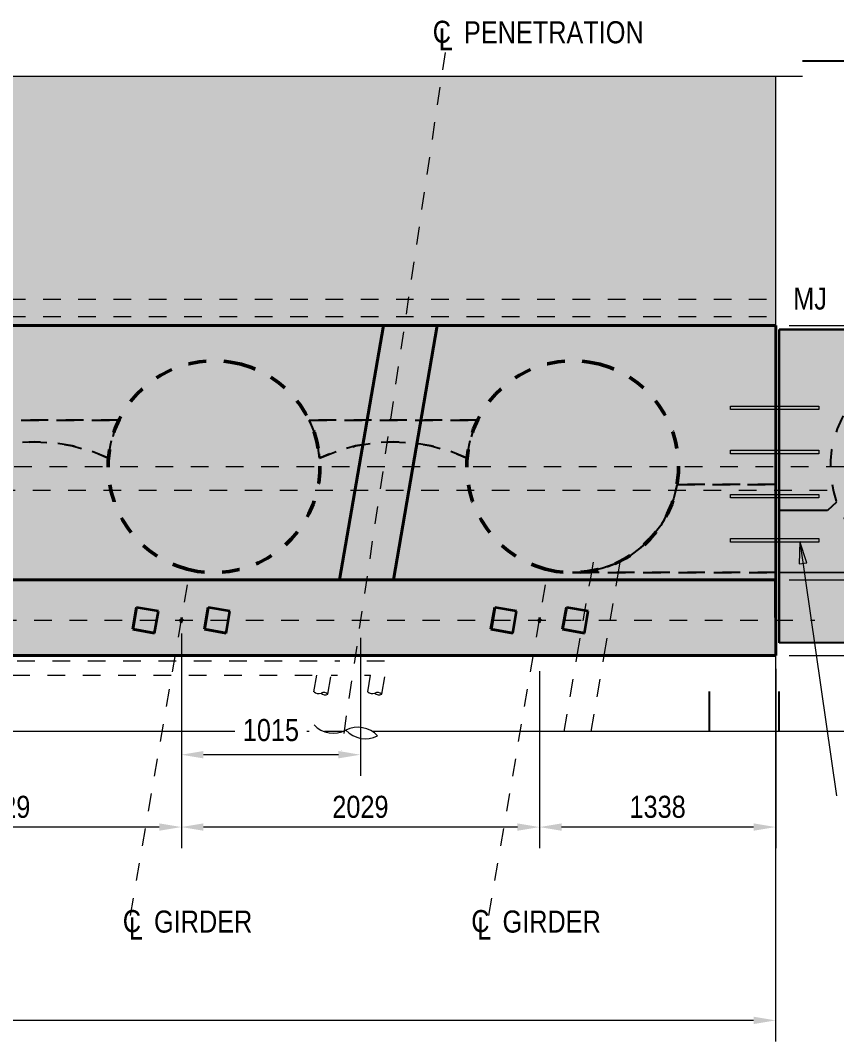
# Model space of a CAD drawing. Header units: metres. Extents: x 1108 to 1189, y -511 to 24.
# Drawn here: x 1138.84 to 1143.46, y -509.66 to -503.88 of the extents above; entities that cross this region are included whole.
import ezdxf

# ---------------------------------------------------------------- set-up
doc = ezdxf.new("R2010")
doc.units = ezdxf.units.M
for name, pattern in [('Hidden', [0.004, 0.003, -0.001]), ('JacobsCenter', [0.015, 0.009, -0.0015, 0.003, -0.0015]), ('JacobsDash_2_', [0.0045, 0.003, -0.0015]), ('JacobsGridLine', [0.0145, 0.01, -0.001, 0.0025, -0.001])]:
    doc.linetypes.add(name, pattern=pattern)
doc.layers.get('Defpoints').update_dxf_attribs({"color": 41})
for name, color, linetype, lineweight in [('A-ANNO-DIMS', 7, 'Continuous', 9), ('A-ANNO-NOTE', 7, 'Continuous', 9), ('A-DETL', 7, 'Continuous', 13), ('A-DETL-GENF', 7, 'Continuous', 9), ('A-GENM', 7, 'Continuous', 35), ('G-ANNO-TEXT', 7, 'Continuous', 9), ('S-BEAM', 7, 'Continuous', 50), ('S-FNDN', 7, 'Continuous', 50), ('S-FNDN-HDLN', 7, 'JacobsDash_2_', 18), ('S-GRID', 7, 'Continuous', 9)]:
    doc.layers.add(name, color=color, linetype=linetype, lineweight=lineweight)
doc.styles.add('Arial Narrow_1', font='ARIALN.TTF', dxfattribs={"height": 0.125})
doc.styles.add('Arial Narrow_2', font='ARIALN.TTF', dxfattribs={"height": 0.0025})
doc.dimstyles.new('Dimension_Standard_O__mm_', dxfattribs={"dimscale": 0.3048, "dimtxt": 0.127929, "dimasz": 0.410105, "dimexe": 0.393701, "dimexo": 0.246063, "dimgap": 0.246063, "dimtad": 1, "dimdec": 0, "dimlfac": 1000, "dimzin": 0, "dimdsep": 46, "dimtxsty": 'Arial Narrow_1', "dimsah": 1, "dimcen": 0.09, "dimaunit": 1, "dimadec": 4, "dimazin": 0, "dimtfac": 1, "dimtdec": 4, "dimtix": 1, "dimtmove": 2, "dimatfit": 3, "dimfxl": 1, "dimtvp": 1, "dimtfill": 1, "dimtolj": 1, "dimtzin": 0, "dimlwd": 18, "dimlwe": 18, "dimarcsym": 2})
doc.dimstyles.new('Dimension_Standard_O__mm__1', dxfattribs={"dimscale": 0.3048, "dimtxt": 0.127929, "dimasz": 0.410105, "dimexe": 0.393701, "dimexo": 0.246063, "dimgap": 0.246063, "dimtad": 1, "dimdec": 0, "dimlfac": 1000, "dimzin": 0, "dimdsep": 46, "dimtxsty": 'Arial Narrow_1', "dimsah": 1, "dimcen": 0.09, "dimaunit": 1, "dimadec": 4, "dimazin": 0, "dimtfac": 1, "dimtdec": 4, "dimtix": 1, "dimtmove": 0, "dimatfit": 3, "dimfxl": 1, "dimtvp": 1, "dimtfill": 1, "dimtolj": 1, "dimtzin": 0, "dimlwd": 18, "dimlwe": 18, "dimarcsym": 2})
doc.dimstyles.new('Dimension_Standard_T__mm_', dxfattribs={"dimscale": 0.3048, "dimtxt": 0.127929, "dimasz": 0.410105, "dimexe": 0.393701, "dimexo": 0.246063, "dimgap": 0.164042, "dimtad": 1, "dimdec": 0, "dimlfac": 1000, "dimzin": 0, "dimdsep": 46, "dimtxsty": 'Arial Narrow_1', "dimsah": 1, "dimcen": 0.09, "dimaunit": 1, "dimadec": 4, "dimazin": 0, "dimtfac": 1, "dimtdec": 4, "dimtix": 1, "dimtmove": 0, "dimatfit": 3, "dimfxl": 1, "dimtvp": 1, "dimtolj": 1, "dimtzin": 0, "dimlwd": 18, "dimlwe": 18, "dimarcsym": 2})
pattern_1 = [(0, (937.04, -1733.145), (0.15875, 0.15875), [0.15875, -0.15875])]

# ---------------------------------------------------------------- blocks, each defined once
blk = doc.blocks.new('Foundations-Piles - Px-1200-66435333-DRG-2873062 - ABUTMENT A CONCRETE PLAN')
at = {"layer": 'A-GENM', "color": 253, "linetype": 'Hidden', "lineweight": 25, "true_color": 0xb4b4b3}
for start, end in [(98.18182, 106.36364), (0, 98.18182), (106.36364, 180), (180, 0)]:
    blk.add_arc((0, 0), 0.6, start, end, dxfattribs=at)
blk = doc.blocks.new('CappingBeam_RS39B_CB01A - CappingBeam_RS39B_CB01A-57939457-DRG-2873062 - ABUTMENT A CONCRETE PLAN')
at = {"layer": 'A-GENM', "lineweight": 25, "true_color": 0xf0f0e3, "transparency": 33554458}
h = blk.add_hatch(color=7, dxfattribs=at)
h.paths.add_polyline_path([(99.077, 34.7425), (98.1355, 38.3107), (97.323, 38.0964), (97.3243, 37.9934), (97.2249, 38.174), (97.2263, 38.0709), (96.4192, 37.858), (97.3607, 34.2896), (99.0769, 34.7425)])
h.paths.add_polyline_path([(98.3142, 34.5413), (98.3142, 34.5412), (98.2767, 34.6836)])
h = blk.add_hatch(color=7, dxfattribs=at)
h.paths.add_polyline_path([(96.9405, 35.8824), (96.5712, 37.2817), (96.2578, 37.1989), (96.4331, 36.5342), (96.5362, 36.5355), (96.3555, 36.4362), (96.4586, 36.4375), (96.6268, 35.7997), (96.9403, 35.8824)])
h.paths.add_polyline_path([(96.9667, 35.783), (96.9405, 35.8824), (96.6268, 35.7997), (96.6531, 35.7002), (96.9667, 35.783)])
at = {"layer": 'A-GENM', "color": 253, "lineweight": 25, "true_color": 0xb4b4b3}
for p, q in [((96.2578, 37.1989), (96.5713, 37.2817)), ((96.9667, 35.783), (96.6531, 35.7002))]:
    blk.add_line(p, q, dxfattribs=at)
at = {"layer": 'A-GENM', "color": 253, "lineweight": 25, "true_color": 0xaeaeae}
for p, q in [((96.5713, 37.2817), (96.2578, 37.1989)), ((96.6531, 35.7002), (96.9667, 35.783))]:
    blk.add_line(p, q, dxfattribs=at)
at = {"layer": 'A-GENM', "color": 253, "lineweight": 25, "true_color": 0xb4b4b3, "flags": 128}
blk.add_lwpolyline([(99.077, 34.7425), (98.8863, 34.6922), (98.6956, 34.6419), (98.5049, 34.5915), (98.3142, 34.5412), (98.1235, 34.4909), (97.9328, 34.4406), (97.7421, 34.3903), (97.5514, 34.34), (97.3607, 34.2896)], dxfattribs=at)
at = {"layer": 'A-GENM', "color": 253, "lineweight": 25, "true_color": 0xaeaeae, "flags": 128}
blk.add_lwpolyline([(97.3607, 34.2896), (97.5514, 34.34), (97.7421, 34.3903), (97.9328, 34.4406), (98.1235, 34.4909), (98.3142, 34.5412), (98.5049, 34.5915), (98.6956, 34.6419), (98.8863, 34.6922), (99.077, 34.7425)], dxfattribs=at)
at = {"layer": 'A-GENM', "color": 253, "lineweight": 25, "true_color": 0xb4b4b3}
for points, knots in [([(98.1355, 38.3107), (98.1691, 38.1832), (98.3429, 37.5248), (98.6567, 36.3354), (98.9369, 35.2735), (99.077, 34.7425)], [0.8133227, 0.8133227, 0.8133227, 0.8133227, 0.8333333, 0.9166667, 1, 1, 1, 1]), ([(96.5713, 37.2817), (96.5542, 37.3462), (96.5035, 37.5383), (96.4528, 37.7304), (96.4192, 37.858)], [0.15654188, 0.15654188, 0.15654188, 0.15654188, 0.16666667, 0.18669771, 0.18669771, 0.18669771, 0.18669771])]:
    blk.add_open_spline(points, degree=3, knots=knots, dxfattribs=at)
at = {"layer": 'A-GENM', "color": 253, "lineweight": 25, "true_color": 0xaeaeae}
for points, knots in [([(98.1355, 38.3107), (98.1691, 38.1832), (98.3429, 37.5248), (98.6567, 36.3354), (98.9369, 35.2735), (99.077, 34.7425)], [0.8133227, 0.8133227, 0.8133227, 0.8133227, 0.8333333, 0.9166667, 1, 1, 1, 1]), ([(96.4192, 37.858), (96.4528, 37.7304), (96.6266, 37.0719), (96.9405, 35.8824), (97.2206, 34.8206), (97.3607, 34.2896)], [0.8133023, 0.8133023, 0.8133023, 0.8133023, 0.8333333, 0.9166667, 1, 1, 1, 1])]:
    blk.add_open_spline(points, degree=3, knots=knots, dxfattribs=at)
at = {"layer": 'A-GENM', "color": 9, "lineweight": 25, "true_color": 0xbabab7}
for points in [[(96.9405, 35.8824), (96.8174, 36.3488), (96.6943, 36.8152), (96.5713, 37.2817)], [(96.5713, 37.2817), (96.6372, 37.0319), (96.7031, 36.7821), (96.769, 36.5323)], [(96.769, 36.5323), (96.8349, 36.2825), (96.9008, 36.0327), (96.9667, 35.783)], [(96.9667, 35.783), (96.958, 35.8161), (96.9492, 35.8493), (96.9405, 35.8824)]]:
    blk.add_open_spline(points, degree=3, dxfattribs=at)
at = {"layer": 'A-GENM', "color": 253, "lineweight": 25, "true_color": 0xaeaeae}
blk.add_open_spline([(96.5713, 37.2817), (96.6372, 37.0319), (96.769, 36.5323), (96.9008, 36.0327), (96.9667, 35.783)], degree=3, dxfattribs=at)
at = {"layer": 'A-GENM', "color": 253, "lineweight": 25, "true_color": 0xb4b4b3}
blk.add_open_spline([(97.3607, 34.2896), (97.2294, 34.7874), (97.0981, 35.2852), (96.9667, 35.783)], degree=3, dxfattribs=at)
blk = doc.blocks.new('Top of Pavement - RL A - Top of Pavement - RL A-68818558-DRG-2873062 - ABUTMENT A CONCRETE PLAN')
at = {"layer": 'A-GENM', "color": 253, "lineweight": 25, "true_color": 0xa3a3a3}
blk.add_open_spline([(95.8549, 34.0293), (95.8362, 34.1001), (95.7618, 34.3823), (95.6438, 34.8294), (95.5445, 35.2056), (95.501, 35.3705)], degree=3, knots=[-0.378795327, -0.378795327, -0.378795327, -0.378795327, -0.377272727, -0.372727273, -0.369181835, -0.369181835, -0.369181835, -0.369181835], dxfattribs=at)
blk = doc.blocks.new('T2DPAA-T2D-C3S-RS-M3D-100334_rvt-1-DRG-2873062 - ABUTMENT A CONCRETE PLAN')
at = {"layer": 'A-ANNO-NOTE', "color": 253, "lineweight": 25, "true_color": 0xa3a3a3}
for p, q in [((1142.7425, -507.9077), (1142.7424, -507.6805)), ((1142.7425, -507.9077), (1142.7424, -507.6805)), ((1143.1363, -507.9077), (1143.1362, -507.6805)), ((1143.1363, -507.9077), (1143.1362, -507.6805))]:
    blk.add_line(p, q, dxfattribs=at)
at = {"layer": 'A-GENM', "color": 253, "lineweight": 25, "true_color": 0xb4b4b3}
for p, q in [((1143.4618, -506.6078), (1143.4097, -506.6561)), ((1143.4097, -506.6561), (1143.1362, -506.6564)), ((1143.1362, -506.6564), (1143.1362, -506.8138)), ((1143.1362, -506.8138), (1143.1362, -507.0064)), ((1143.1362, -507.0064), (1143.7334, -507.0057))]:
    blk.add_line(p, q, dxfattribs=at)
at = {"layer": 'A-GENM', "color": 253, "lineweight": 25, "true_color": 0xa3a3a3, "rotation": 255.223888888889}
for name, p in [('Top of Pavement - RL A - Top of Pavement - RL A-68818558-DRG-2873062 - ABUTMENT A CONCRETE PLAN', (1134.8115, -402.7441)), ('CappingBeam_RS39B_CB01A - CappingBeam_RS39B_CB01A-57939457-DRG-2873062 - ABUTMENT A CONCRETE PLAN', (1134.8115, -402.7441)), ('Foundations-Piles - Px-1200-66435333-DRG-2873062 - ABUTMENT A CONCRETE PLAN', (1144.0266, -506.4054))]:
    blk.add_blockref(name, p, dxfattribs=at)
blk = doc.blocks.new('05_SFO_BPE_Twin_Pedestal_Sq125_CS_BR13-1 - 525 Wide Pedestal _125L x 125W x20H_-6305965-DRG-2873062 - ABUTMENT A CONCRETE PLAN')
at = {"layer": 'S-FNDN', "color": 250, "lineweight": 35, "true_color": 0x393939}
for p, q in [((1141.5036, -507.3289), (1141.5248, -507.2057)), ((1141.5252, -507.2057), (1141.504, -507.3289)), ((1141.5248, -507.2057), (1141.5252, -507.2057)), ((1141.6484, -507.227), (1141.5252, -507.2057)), ((1141.9094, -507.3289), (1141.9306, -507.2057)), ((1141.931, -507.2057), (1141.9098, -507.3289)), ((1141.9306, -507.2057), (1141.931, -507.2057)), ((1142.0542, -507.2269), (1141.931, -507.2057)), ((1141.6271, -507.3501), (1141.6484, -507.227)), ((1142.0329, -507.3501), (1142.0542, -507.2269)), ((1141.6267, -507.3501), (1141.5036, -507.3289)), ((1141.5036, -507.3289), (1141.504, -507.3289)), ((1141.504, -507.3289), (1141.6271, -507.3501)), ((1142.0325, -507.3501), (1141.9094, -507.3289)), ((1141.9094, -507.3289), (1141.9098, -507.3289)), ((1141.9098, -507.3289), (1142.0329, -507.3501)), ((1141.6269, -507.3501), (1141.6267, -507.3501)), ((1142.0327, -507.3501), (1142.0325, -507.3501))]:
    blk.add_line(p, q, dxfattribs=at)
at = {"layer": 'S-FNDN-HDLN', "color": 250, "lineweight": 35, "true_color": 0x393939}
for p, q in [((1141.7688, -507.2762), (1141.7786, -507.2779)), ((1141.7786, -507.2779), (1141.7813, -507.2627)), ((1141.7786, -507.2779), (1141.7761, -507.2927)), ((1141.7771, -507.2871), (1141.7786, -507.2779)), ((1141.7885, -507.2796), (1141.7786, -507.2779))]:
    blk.add_line(p, q, dxfattribs=at)
blk = doc.blocks.new('05_SFO_BPE_Twin_Pedestal_Sq125_CS_BR13-1 - 525 Wide Pedestal _125L x 125W x20H_-V6-DRG-2873062 - ABUTMENT A CONCRETE PLAN')
at = {"layer": 'S-FNDN-HDLN', "color": 250, "lineweight": 35, "true_color": 0x393939}
for p, q in [((1139.7393, -507.2762), (1139.7492, -507.2779)), ((1139.7492, -507.2779), (1139.7518, -507.2627)), ((1139.7492, -507.2779), (1139.7466, -507.2927)), ((1139.7476, -507.2871), (1139.7492, -507.2779)), ((1139.759, -507.2796), (1139.7492, -507.2779))]:
    blk.add_line(p, q, dxfattribs=at)
blk = doc.blocks.new('20_SFR_WSC_ShotcreteWall_ArchFlatBack_Datum - ArchWall_PileSize_1200-8657997-DRG-2873062 - ABUTMENT A CONCRETE PLAN')
at = {"layer": 'A-DETL', "color": 252, "linetype": 'JacobsDash_2_', "lineweight": 25, "true_color": 0x909090}
for p, q in [((1.4927, -0.8633), (0.5392, -0.8633)), ((0.5392, -0.8633), (1.4927, -0.8633))]:
    blk.add_line(p, q, dxfattribs=at)
at = {"layer": 'A-DETL', "color": 252, "linetype": 'JacobsDash_2_', "lineweight": 25, "true_color": 0x909090, "flags": 128}
for points in [[(0.598, -0.6491), (0.5873, -0.7227), (0.5676, -0.7945), (0.5392, -0.8633)], [(0.5392, -0.8633), (0.5676, -0.7945), (0.5873, -0.7227), (0.598, -0.6491)], [(0.598, -0.6491), (0.6982, -0.6888), (0.802, -0.7175), (0.9083, -0.7348), (1.0159, -0.7406), (1.1235, -0.7348), (1.2298, -0.7175), (1.3337, -0.6888), (1.4339, -0.6491)], [(1.4339, -0.6491), (1.3337, -0.6888), (1.2298, -0.7175), (1.1235, -0.7348), (1.0159, -0.7406), (0.9083, -0.7348), (0.802, -0.7175), (0.6982, -0.6888), (0.598, -0.6491)], [(1.4339, -0.6491), (1.4445, -0.7227), (1.4643, -0.7945), (1.4927, -0.8633)], [(1.4927, -0.8633), (1.4643, -0.7945), (1.4445, -0.7227), (1.4339, -0.6491)]]:
    blk.add_lwpolyline(points, dxfattribs=at)
blk = doc.blocks.new('20_SFR_WSC_ShotcreteWall_ArchFlatBack_Datum - ArchWall_PileSize_1200-8658019-DRG-2873062 - ABUTMENT A CONCRETE PLAN')
at = {"layer": 'A-DETL', "color": 252, "linetype": 'JacobsDash_2_', "lineweight": 25, "true_color": 0x909090}
for p, q in [((1.4927, -0.8633), (0.5392, -0.8633)), ((0.5392, -0.8633), (1.4927, -0.8633))]:
    blk.add_line(p, q, dxfattribs=at)
at = {"layer": 'A-DETL', "color": 252, "linetype": 'JacobsDash_2_', "lineweight": 25, "true_color": 0x909090, "flags": 128}
for points in [[(0.598, -0.6491), (0.5873, -0.7227), (0.5676, -0.7945), (0.5392, -0.8633)], [(0.5392, -0.8633), (0.5676, -0.7945), (0.5873, -0.7227), (0.598, -0.6491)], [(0.598, -0.6491), (0.6982, -0.6888), (0.802, -0.7175), (0.9083, -0.7348), (1.0159, -0.7406), (1.1235, -0.7348), (1.2298, -0.7175), (1.3337, -0.6888), (1.4339, -0.6491)], [(1.4339, -0.6491), (1.3337, -0.6888), (1.2298, -0.7175), (1.1235, -0.7348), (1.0159, -0.7406), (0.9083, -0.7348), (0.802, -0.7175), (0.6982, -0.6888), (0.598, -0.6491)], [(1.4339, -0.6491), (1.4445, -0.7227), (1.4643, -0.7945), (1.4927, -0.8633)], [(1.4927, -0.8633), (1.4643, -0.7945), (1.4445, -0.7227), (1.4339, -0.6491)]]:
    blk.add_lwpolyline(points, dxfattribs=at)
blk = doc.blocks.new('CS_DET_Pile-Column_BreakLine - Tubular BreakLine-8218113-DRG-2873062 - ABUTMENT A CONCRETE PLAN')
at = {"layer": 'A-DETL-GENF', "color": 252, "lineweight": 18, "true_color": 0x888888}
for centre, start, end in [((0.02, 0.0267), 232.95733, 307.04267), ((0.06, -0.0263), 52.95733, 127.04267), ((0.06, 0.0267), 232.95733, 307.04267)]:
    blk.add_arc(centre, 0.0332, start, end, dxfattribs=at)
blk = doc.blocks.new('BREAK LINE - INPUT VIEW SCALE_R13 - Std Break-7807191-DRG-2873062 - ABUTMENT A CONCRETE PLAN')
at = {"layer": 'A-DETL-GENF'}
blk.add_line((7.75, 0), (-0.1, 0), dxfattribs=at)
blk = doc.blocks.new('CS_DET_Pile-Column_BreakLine - Tubular BreakLine-9206469-DRG-2873062 - ABUTMENT A CONCRETE PLAN')
at = {"layer": 'A-DETL-GENF', "color": 252, "lineweight": 18, "true_color": 0x888888}
for centre, start, end in [((0.0914, 0.1213), 232.95733, 307.04267), ((0.2742, -0.1209), 52.95733, 127.04267), ((0.2742, 0.1213), 232.95733, 307.04267)]:
    blk.add_arc(centre, 0.1517, start, end, dxfattribs=at)
blk = doc.blocks.new('CS_Annot_Centreline Symbol2 - CS_Annot_Centreline Symbol-5074296-DRG-2873062 - ABUTMENT A CONCRETE PLAN')
at = {"layer": 'A-ANNO-NOTE', "char_height": 0.0025, "attachment_point": 1, "style": 'Arial Narrow_2'}
for s, insert, width in [('C  ', (-0.00109, 0.00476), 0.0044093), ('L', (-0.00041, 0.00392), 0.0019241)]:
    blk.add_mtext(s, dxfattribs=dict(at, insert=insert, width=width))
blk = doc.blocks.new('DIMBLOCK2-DRG-2873062 - ABUTMENT A CONCRETE PLAN')
at = {"layer": 'A-ANNO-DIMS', "color": 0, "lineweight": 18, "transparency": 16777216}
for p, q in [((1143.1166, -507.4629), (1143.1166, -509.6642)), ((1129.0029, -508.7969), (1129.0029, -509.6642)), ((1129.1279, -509.5442), (1135.7391, -509.5442)), ((1142.9916, -509.5442), (1136.3086, -509.5442))]:
    blk.add_line(p, q, dxfattribs=at)
at = {"layer": 'A-ANNO-DIMS', "color": 0, "transparency": 16777216}
for points in [[(1129.1279, -509.5233), (1129.1279, -509.565), (1129.0029, -509.5442)], [(1142.9916, -509.5233), (1142.9916, -509.565), (1143.1166, -509.5442)]]:
    blk.add_solid(points, dxfattribs=at)
at = {"layer": 'Defpoints', "color": 0, "transparency": 16777216}
for p in [(1143.1166, -507.3879), (1129.0029, -508.7219), (1143.1166, -509.5442)]:
    blk.add_point(p, dxfattribs=at)
at = {"layer": 'A-ANNO-DIMS', "color": 0, "lineweight": 18, "transparency": 16777216, "insert": (1135.7863, -509.3766), "char_height": 0.125, "width": 0.475164, "attachment_point": 1, "line_spacing_factor": 0.974696, "style": 'Arial Narrow_1', "bg_fill": 3, "box_fill_scale": 1.1, "bg_fill_color": 256, "bg_fill_true_color": 13158600, "bg_fill_transparency": 0}
blk.add_mtext('\\A1;14115\u200e', dxfattribs=at)
blk = doc.blocks.new('DIMBLOCK3-DRG-2873062 - ABUTMENT A CONCRETE PLAN')
at = {"layer": 'A-ANNO-DIMS', "color": 0, "lineweight": 18, "transparency": 16777216}
for p, q in [((1143.117, -507.5529), (1143.117, -508.5691)), ((1141.7786, -507.5665), (1141.7786, -508.5691)), ((1142.992, -508.4491), (1141.9036, -508.4491))]:
    blk.add_line(p, q, dxfattribs=at)
at = {"layer": 'A-ANNO-DIMS', "color": 0, "transparency": 16777216}
for points in [[(1141.9036, -508.4282), (1141.9036, -508.4699), (1141.7786, -508.4491)], [(1142.992, -508.4282), (1142.992, -508.4699), (1143.117, -508.4491)]]:
    blk.add_solid(points, dxfattribs=at)
at = {"layer": 'Defpoints', "color": 0, "transparency": 16777216}
for p in [(1141.7786, -507.4915), (1143.117, -507.4779), (1141.7786, -508.4491)]:
    blk.add_point(p, dxfattribs=at)
at = {"layer": 'A-ANNO-DIMS', "color": 0, "lineweight": 18, "transparency": 16777216, "insert": (1142.4478, -508.3352), "char_height": 0.125, "width": 0.380132, "attachment_point": 5, "style": 'Arial Narrow_1'}
blk.add_mtext('\\A1;1338', dxfattribs=at)
blk = doc.blocks.new('DIMBLOCK4-DRG-2873062 - ABUTMENT A CONCRETE PLAN')
at = {"layer": 'A-ANNO-DIMS', "color": 0, "lineweight": 18, "transparency": 16777216}
for p, q in [((1139.7492, -507.5665), (1139.7492, -508.5691)), ((1141.7786, -507.5665), (1141.7786, -508.5691)), ((1141.6536, -508.4491), (1139.8742, -508.4491))]:
    blk.add_line(p, q, dxfattribs=at)
at = {"layer": 'A-ANNO-DIMS', "color": 0, "transparency": 16777216}
for points in [[(1139.8742, -508.4282), (1139.8742, -508.4699), (1139.7492, -508.4491)], [(1141.6536, -508.4282), (1141.6536, -508.4699), (1141.7786, -508.4491)]]:
    blk.add_solid(points, dxfattribs=at)
at = {"layer": 'Defpoints', "color": 0, "transparency": 16777216}
for p in [(1139.7492, -507.4915), (1141.7786, -507.4915), (1139.7492, -508.4491)]:
    blk.add_point(p, dxfattribs=at)
at = {"layer": 'A-ANNO-DIMS', "color": 0, "lineweight": 18, "transparency": 16777216, "insert": (1140.7639, -508.3352), "char_height": 0.125, "width": 0.380132, "attachment_point": 5, "style": 'Arial Narrow_1'}
blk.add_mtext('\\A1;2029', dxfattribs=at)
blk = doc.blocks.new('DIMBLOCK5-DRG-2873062 - ABUTMENT A CONCRETE PLAN')
at = {"layer": 'A-ANNO-DIMS', "color": 0, "lineweight": 18, "transparency": 16777216}
for p, q in [((1137.7197, -507.5665), (1137.7197, -508.5691)), ((1139.7492, -507.5665), (1139.7492, -508.5691)), ((1139.6242, -508.4491), (1137.8447, -508.4491))]:
    blk.add_line(p, q, dxfattribs=at)
at = {"layer": 'A-ANNO-DIMS', "color": 0, "transparency": 16777216}
for points in [[(1137.8447, -508.4282), (1137.8447, -508.4699), (1137.7197, -508.4491)], [(1139.6242, -508.4282), (1139.6242, -508.4699), (1139.7492, -508.4491)]]:
    blk.add_solid(points, dxfattribs=at)
at = {"layer": 'Defpoints', "color": 0, "transparency": 16777216}
for p in [(1137.7197, -507.4915), (1139.7492, -507.4915), (1137.7197, -508.4491)]:
    blk.add_point(p, dxfattribs=at)
at = {"layer": 'A-ANNO-DIMS', "color": 0, "lineweight": 18, "transparency": 16777216, "insert": (1138.7344, -508.3352), "char_height": 0.125, "width": 0.380132, "attachment_point": 5, "style": 'Arial Narrow_1'}
blk.add_mtext('\\A1;2029', dxfattribs=at)
blk = doc.blocks.new('DIMBLOCK20-DRG-2873062 - ABUTMENT A CONCRETE PLAN')
at = {"layer": 'A-ANNO-DIMS', "color": 0, "lineweight": 18, "transparency": 16777216}
for p, q in [((1143.1924, -505.6079), (1144.7951, -505.6079)), ((1144.6751, -505.7329), (1144.6751, -506.9229)), ((1143.1924, -507.0479), (1144.7951, -507.0479))]:
    blk.add_line(p, q, dxfattribs=at)
at = {"layer": 'A-ANNO-DIMS', "color": 0, "transparency": 16777216}
for points in [[(1144.6543, -505.7329), (1144.6959, -505.7329), (1144.6751, -505.6079)], [(1144.6543, -506.9229), (1144.6959, -506.9229), (1144.6751, -507.0479)]]:
    blk.add_solid(points, dxfattribs=at)
at = {"layer": 'Defpoints', "color": 0, "transparency": 16777216}
for p in [(1143.1174, -505.6079), (1143.1174, -507.0479), (1144.6751, -507.0479)]:
    blk.add_point(p, dxfattribs=at)
at = {"layer": 'A-ANNO-DIMS', "color": 0, "lineweight": 18, "transparency": 16777216, "insert": (1144.5363, -506.3279), "char_height": 0.125, "width": 0.380132, "attachment_point": 5, "rotation": 90, "style": 'Arial Narrow_1', "bg_fill": 3, "box_fill_scale": 1.1, "bg_fill_color": 256, "bg_fill_true_color": 13158600, "bg_fill_transparency": 0}
blk.add_mtext('\\A1;1440', dxfattribs=at)
blk = doc.blocks.new('DIMBLOCK21-DRG-2873062 - ABUTMENT A CONCRETE PLAN')
at = {"layer": 'A-ANNO-DIMS', "color": 0, "lineweight": 18, "transparency": 16777216}
for p, q in [((1143.1924, -507.0479), (1144.7951, -507.0479)), ((1144.6751, -507.1729), (1144.6751, -507.3529)), ((1143.1924, -507.4779), (1144.7951, -507.4779))]:
    blk.add_line(p, q, dxfattribs=at)
at = {"layer": 'A-ANNO-DIMS', "color": 0, "transparency": 16777216}
for points in [[(1144.6543, -507.1729), (1144.6959, -507.1729), (1144.6751, -507.0479)], [(1144.6543, -507.3529), (1144.6959, -507.3529), (1144.6751, -507.4779)]]:
    blk.add_solid(points, dxfattribs=at)
at = {"layer": 'Defpoints', "color": 0, "transparency": 16777216}
for p in [(1143.1174, -507.0479), (1143.1174, -507.4779), (1144.6751, -507.4779)]:
    blk.add_point(p, dxfattribs=at)
at = {"layer": 'A-ANNO-DIMS', "color": 0, "lineweight": 18, "transparency": 16777216, "insert": (1144.5363, -507.2629), "char_height": 0.125, "width": 0.285099, "attachment_point": 5, "rotation": 90, "style": 'Arial Narrow_1', "bg_fill": 3, "box_fill_scale": 1.1, "bg_fill_color": 256, "bg_fill_true_color": 13158600, "bg_fill_transparency": 0}
blk.add_mtext('\\A1;430', dxfattribs=at)
blk = doc.blocks.new('DIMBLOCK31-DRG-2873062 - ABUTMENT A CONCRETE PLAN')
at = {"layer": 'A-ANNO-DIMS', "color": 0, "lineweight": 18, "transparency": 16777216}
for p, q in [((1139.7492, -507.3529), (1139.7492, -508.1593)), ((1140.7642, -507.3779), (1140.7642, -508.1593)), ((1140.6392, -508.0393), (1139.8742, -508.0393))]:
    blk.add_line(p, q, dxfattribs=at)
at = {"layer": 'A-ANNO-DIMS', "color": 0, "transparency": 16777216}
for points in [[(1139.8742, -508.0184), (1139.8742, -508.0601), (1139.7492, -508.0393)], [(1140.6392, -508.0184), (1140.6392, -508.0601), (1140.7642, -508.0393)]]:
    blk.add_solid(points, dxfattribs=at)
at = {"layer": 'Defpoints', "color": 0, "transparency": 16777216}
for p in [(1139.7492, -507.2779), (1140.7642, -507.3029), (1139.7492, -508.0393)]:
    blk.add_point(p, dxfattribs=at)
at = {"layer": 'A-ANNO-DIMS', "color": 0, "lineweight": 18, "transparency": 16777216, "insert": (1140.2567, -507.9004), "char_height": 0.125, "width": 0.380132, "attachment_point": 5, "style": 'Arial Narrow_1', "bg_fill": 3, "box_fill_scale": 1.1, "bg_fill_color": 256, "bg_fill_true_color": 13158600, "bg_fill_transparency": 0}
blk.add_mtext('\\A1;1015', dxfattribs=at)

msp = doc.modelspace()

# ---------------------------------------------------------------- hatches: boundary and pattern name
at = {"layer": 'A-DETL-GENF'}
h = msp.add_hatch(dxfattribs=at)
h.set_pattern_fill('FP_1', color=256, style=0, pattern_type=2)
h.set_pattern_definition(pattern_1)
h.paths.add_polyline_path([(1112.3513, -505.6375), (1112.3513, -505.6079), (1143.1172, -505.6079), (1143.1172, -504.1961), (1137.5458, -504.1961), (1137.5102, -504.4005), (1137.4905, -504.3971), (1137.4485, -504.4122), (1137.4041, -504.416), (1137.3601, -504.4084), (1137.3196, -504.3897), (1137.2508, -504.333), (1137.2103, -504.3143), (1137.1663, -504.3067), (1137.1219, -504.3105), (1137.0799, -504.3256), (1137.0602, -504.3222), (1137.0822, -504.1961), (1135.4184, -504.1961), (1135.3934, -504.2961), (1135.3434, -504.0961), (1135.3184, -504.1961), (1118.8915, -504.1961), (1118.8665, -504.2961), (1118.8165, -504.0961), (1118.7915, -504.1961), (1110.1147, -504.1961), (1110.1147, -504.8646), (1110.2147, -504.8896), (1110.1147, -504.9146), (1110.1147, -505.6368), (1112.3325, -505.6375)])
h.paths.add_polyline_path([(1127.084, -504.796), (1127.0756, -504.7946), (1127.0678, -504.791), (1127.0546, -504.7802), (1127.0468, -504.7766), (1127.0383, -504.7751), (1127.0279, -504.7766), (1127.0218, -504.7788), (1127.002, -504.7754), (1127.0124, -504.7155), (1127.1306, -504.7359), (1127.1203, -504.7958), (1127.1006, -504.7924), (1127.0921, -504.7953), (1127.087, -504.7958)])
h.paths.add_polyline_path([(1126.947, -504.796), (1126.9386, -504.7946), (1126.9308, -504.791), (1126.9176, -504.7802), (1126.9098, -504.7766), (1126.9013, -504.7751), (1126.8909, -504.7766), (1126.8848, -504.7788), (1126.8651, -504.7754), (1126.8754, -504.7155), (1126.9936, -504.7359), (1126.9833, -504.7958), (1126.9636, -504.7924), (1126.9555, -504.7953), (1126.95, -504.7958)])
h.paths.add_polyline_path([(1124.9067, -504.7879), (1124.8961, -504.7861), (1124.8864, -504.7817), (1124.8699, -504.7681), (1124.8601, -504.7636), (1124.8496, -504.7618), (1124.8383, -504.763), (1124.8289, -504.7664), (1124.8092, -504.7627), (1124.8195, -504.7031), (1124.9574, -504.7269), (1124.9471, -504.7867), (1124.9274, -504.7834), (1124.9173, -504.787)])
h.paths.add_polyline_path([(1132.9281, -504.7879), (1132.9175, -504.7861), (1132.9078, -504.7817), (1132.8912, -504.7681), (1132.8815, -504.7636), (1132.871, -504.7618), (1132.8596, -504.763), (1132.8502, -504.7664), (1132.8306, -504.7627), (1132.8408, -504.7031), (1132.9788, -504.7269), (1132.9685, -504.7867), (1132.9488, -504.7834), (1132.9387, -504.787)])
h.paths.add_polyline_path([(1133.2832, -504.7879), (1133.2727, -504.7861), (1133.2629, -504.7817), (1133.2464, -504.7681), (1133.2367, -504.7636), (1133.2261, -504.7618), (1133.2148, -504.763), (1133.2054, -504.7664), (1133.1857, -504.7627), (1133.196, -504.7031), (1133.334, -504.7269), (1133.3237, -504.7867), (1133.3039, -504.7834), (1133.2939, -504.787)])
h.paths.add_polyline_path([(1133.1056, -504.7879), (1133.0951, -504.7861), (1133.0854, -504.7817), (1133.0688, -504.7681), (1133.0591, -504.7636), (1133.0485, -504.7618), (1133.0372, -504.763), (1133.0278, -504.7664), (1133.0081, -504.7627), (1133.0184, -504.7031), (1133.1564, -504.7269), (1133.1461, -504.7867), (1133.1264, -504.7834), (1133.1163, -504.787)])
h.paths.add_polyline_path([(1117.1257, -504.7831), (1117.113, -504.7809), (1117.1013, -504.7756), (1117.0815, -504.7592), (1117.0698, -504.7539), (1117.0572, -504.7517), (1117.0444, -504.7529), (1117.0323, -504.7572), (1117.0126, -504.7538), (1117.0177, -504.7238), (1117.1754, -504.751), (1117.1702, -504.781), (1117.1505, -504.7776), (1117.1385, -504.782)])
h.paths.add_polyline_path([(1116.9532, -504.7534), (1116.9405, -504.7512), (1116.9289, -504.7458), (1116.909, -504.7295), (1116.8973, -504.7242), (1116.8847, -504.722), (1116.8701, -504.7238), (1116.8598, -504.7275), (1116.8402, -504.7238), (1116.8453, -504.6941), (1117.003, -504.7212), (1116.9978, -504.7513), (1116.9781, -504.7479), (1116.966, -504.7522), (1116.959, -504.7529)])
h.paths.add_polyline_path([(1116.7807, -504.7237), (1116.7681, -504.7215), (1116.7564, -504.7161), (1116.7366, -504.6998), (1116.7249, -504.6945), (1116.7122, -504.6923), (1116.6976, -504.6941), (1116.6874, -504.6978), (1116.6677, -504.6941), (1116.6728, -504.6644), (1116.8305, -504.6915), (1116.8253, -504.7216), (1116.8056, -504.7182), (1116.7935, -504.7225), (1116.7866, -504.7231)])
at = {"layer": 'A-DETL-GENF', "true_color": 0xc0c0c0, "transparency": 33554499}
h = msp.add_hatch(color=9, dxfattribs=at)
h.paths.add_polyline_path([(1143.1162, -507.0479), (1143.1162, -505.6079), (1112.3525, -505.6079), (1112.3525, -507.0479), (1143.1157, -507.0479)])
h.paths.add_polyline_path([(1129.0029, -506.5429), (1128.8529, -506.5429), (1128.8533, -506.532), (1128.8545, -506.5211), (1128.8565, -506.5103), (1128.8593, -506.4997), (1128.8628, -506.4893), (1128.8671, -506.4793), (1128.8721, -506.4695), (1128.8789, -506.4586), (1128.8842, -506.4512), (1128.8912, -506.4428), (1128.8988, -506.4349), (1128.907, -506.4276), (1128.9157, -506.4209), (1128.9248, -506.4149), (1128.9343, -506.4095), (1128.9443, -506.4049), (1128.9545, -506.401), (1128.965, -506.3978), (1128.9758, -506.3954), (1128.9865, -506.3938), (1128.9975, -506.393), (1129.0029, -506.3933), (1129.0029, -506.5374)])
h.paths.add_polyline_path([(1129.0029, -506.6929), (1129.0029, -506.5429), (1129.1529, -506.5429), (1129.1522, -506.5576), (1129.1513, -506.5648), (1129.1493, -506.5755), (1129.1466, -506.5861), (1129.143, -506.5965), (1129.1387, -506.6066), (1129.1337, -506.6163), (1129.128, -506.6257), (1129.1217, -506.6346), (1129.1146, -506.643), (1129.107, -506.6509), (1129.0989, -506.6582), (1129.0902, -506.6649), (1129.0793, -506.672), (1129.0715, -506.6763), (1129.0616, -506.681), (1129.0514, -506.6849), (1129.0409, -506.688), (1129.0302, -506.6904), (1129.0141, -506.6925), (1129.0084, -506.6928)])
at = {"layer": 'A-DETL-GENF'}
h = msp.add_hatch(dxfattribs=at)
h.set_pattern_fill('FP_1', color=256, style=0, pattern_type=2)
h.set_pattern_definition(pattern_1)
h.paths.add_polyline_path([(1143.1162, -505.6079), (1143.1162, -505.6079), (1142.8323, -505.6079)])
at = {"layer": 'A-DETL-GENF', "true_color": 0xc0c0c0, "transparency": 33554509}
msp.add_hatch(color=9, dxfattribs=at).paths.add_polyline_path([(1112.3525, -507.4781), (1143.1167, -507.4779), (1143.1157, -507.0479), (1112.3525, -507.0479)])
at = {"layer": 'G-ANNO-TEXT'}
msp.add_hatch(color=256, dxfattribs=at).paths.add_polyline_path([(1143.2538, -506.8314), (1143.2498, -506.9582), (1143.2934, -506.9519)])

# ---------------------------------------------------------------- linework, layer by layer
at = {"layer": 'A-DETL', "linetype": 'JacobsCenter', "lineweight": 18}
for p, q in [((1141.2434, -504.0608), (1140.6543, -508.0172)), ((1139.4613, -508.9495), (1139.7888, -507.0478)), ((1141.4908, -508.9495), (1141.8186, -507.0459)), ((1110.1147, -507.2779), (1143.3395, -507.2779))]:
    msp.add_line(p, q, dxfattribs=at)
at = {"layer": 'A-DETL', "lineweight": 18}
for p, q in [((1143.1172, -505.6079), (1143.1172, -504.1961)), ((1143.1162, -505.6079), (1143.1172, -505.6079)), ((1143.1162, -506.0646), (1143.3613, -506.0646)), ((1143.3613, -506.0846), (1143.1162, -506.0846)), ((1143.3613, -506.0646), (1143.3613, -506.0846)), ((1143.1162, -506.3146), (1143.3613, -506.3146)), ((1143.3613, -506.3346), (1143.1162, -506.3346)), ((1143.3613, -506.3146), (1143.3613, -506.3346)), ((1143.1162, -506.5646), (1143.3613, -506.5646)), ((1143.3613, -506.5646), (1143.3613, -506.5846)), ((1143.3613, -506.5846), (1143.1162, -506.5846)), ((1143.1162, -506.8146), (1143.3613, -506.8146)), ((1143.3613, -506.8346), (1143.1162, -506.8346)), ((1143.3613, -506.8146), (1143.3613, -506.8346))]:
    msp.add_line(p, q, dxfattribs=at)
at = {"layer": 'A-DETL', "color": 164, "linetype": 'JacobsDash_2_', "lineweight": 9, "true_color": 0x002699}
for p, q in [((1126.3655, -505.4579), (1143.1174, -505.4579)), ((1126.3655, -505.5579), (1143.1174, -505.5579))]:
    msp.add_line(p, q, dxfattribs=at)
at = {"layer": 'A-DETL', "color": 250, "lineweight": 18, "true_color": 0x323232}
for p, q in [((1112.3525, -505.6079), (1143.1162, -505.6079)), ((1142.8613, -506.0646), (1143.1162, -506.0646)), ((1142.8613, -506.0846), (1142.8613, -506.0646)), ((1143.1162, -506.0846), (1142.8613, -506.0846)), ((1142.8613, -506.3146), (1143.1162, -506.3146)), ((1142.8613, -506.3346), (1142.8613, -506.3146)), ((1143.1162, -506.3346), (1142.8613, -506.3346)), ((1142.8613, -506.5646), (1143.1162, -506.5646)), ((1142.8613, -506.5846), (1142.8613, -506.5646)), ((1143.1162, -506.5846), (1142.8613, -506.5846)), ((1142.8613, -506.8146), (1143.1162, -506.8146)), ((1142.8613, -506.8346), (1142.8613, -506.8146)), ((1143.1162, -506.8346), (1142.8613, -506.8346))]:
    msp.add_line(p, q, dxfattribs=at)
at = {"layer": 'A-DETL', "color": 252, "linetype": 'JacobsDash_2_', "lineweight": 25, "true_color": 0x909090}
for p, q in [((1143.1162, -506.508), (1142.558, -506.5079)), ((1142.558, -506.5079), (1143.1162, -506.508)), ((1141.9662, -507.0077), (1143.1162, -507.008)), ((1143.1162, -507.008), (1141.9662, -507.0077))]:
    msp.add_line(p, q, dxfattribs=at)
at = {"layer": 'A-DETL', "color": 8, "linetype": 'JacobsDash_2_', "lineweight": 25, "true_color": 0x808080}
for p, q in [((1143.1166, -506.508), (1143.1166, -507.008)), ((1143.1166, -507.008), (1143.1166, -506.508))]:
    msp.add_line(p, q, dxfattribs=at)
at = {"layer": 'A-DETL', "color": 252, "linetype": 'JacobsDash_2_', "lineweight": 18, "true_color": 0x909090}
for p, q in [((1142.0669, -507.0479), (1142.0983, -506.866)), ((1142.2191, -507.0479), (1142.2461, -506.8915))]:
    msp.add_line(p, q, dxfattribs=at)
at = {"layer": 'A-DETL', "color": 250, "lineweight": 35, "true_color": 0x323232}
msp.add_line((1143.1157, -507.0479), (1112.3525, -507.0479), dxfattribs=at)
at = {"layer": 'A-DETL', "color": 252, "linetype": 'JacobsDash_2_', "lineweight": 18, "true_color": 0x939393}
for p, q in [((1141.9928, -507.4779), (1142.0669, -507.0479)), ((1142.145, -507.4779), (1142.2191, -507.0479))]:
    msp.add_line(p, q, dxfattribs=at)
at = {"layer": 'A-DETL', "lineweight": 35}
for p, q in [((1143.1167, -507.4779), (1143.1157, -507.0479)), ((1112.3525, -507.4781), (1143.1167, -507.4779))]:
    msp.add_line(p, q, dxfattribs=at)
at = {"layer": 'A-DETL', "color": 1, "linetype": 'JacobsDash_2_', "true_color": 0xff0000}
for p, q in [((1114.2196, -507.5079), (1140.648, -507.5079)), ((1140.5794, -507.6965), (1140.6119, -507.5079)), ((1140.8002, -507.5079), (1140.9169, -507.5079)), ((1140.8844, -507.6966), (1140.9169, -507.5079)), ((1114.5914, -507.5879), (1140.517, -507.5879)), ((1140.5006, -507.6829), (1140.517, -507.5879)), ((1140.5981, -507.5879), (1140.6342, -507.5879)), ((1140.7864, -507.5879), (1140.8219, -507.5879)), ((1140.8055, -507.683), (1140.8219, -507.5879))]:
    msp.add_line(p, q, dxfattribs=at)
at = {"layer": 'A-DETL', "color": 8, "linetype": 'JacobsDash_2_', "lineweight": 18, "true_color": 0x808080}
for p, q in [((1141.9188, -507.9077), (1141.9928, -507.4779)), ((1142.071, -507.9077), (1142.145, -507.4779))]:
    msp.add_line(p, q, dxfattribs=at)
at = {"layer": 'A-DETL', "color": 7, "lineweight": 9, "true_color": 0xffffff}
for p, q in [((1140.4742, -507.9077), (1136.7936, -507.9077)), ((1140.6618, -507.9077), (1140.5605, -507.9077)), ((1147.2206, -507.9077), (1140.8317, -507.9077))]:
    msp.add_line(p, q, dxfattribs=at)
at = {"layer": 'A-DETL', "color": 252, "linetype": 'JacobsDash_2_', "lineweight": 25, "true_color": 0x909090, "flags": 128}
msp.add_lwpolyline([(1142.558, -506.5079), (1142.5381, -506.5896), (1142.5071, -506.6678), (1142.4654, -506.7409), (1142.4139, -506.8074), (1142.3536, -506.8661), (1142.2857, -506.9157), (1142.2115, -506.9554), (1142.1324, -506.9843), (1142.0502, -507.0018), (1141.9662, -507.0077)], dxfattribs=at)
at = {"layer": 'A-DETL', "color": 252, "linetype": 'JacobsDash_2_', "lineweight": 25, "true_color": 0x909090}
msp.add_arc((1141.9664, -506.4077), 0.6, 269.98744, 350.39337, dxfattribs=at)
at = {"layer": 'S-BEAM', "color": 250, "lineweight": 40, "true_color": 0x323232}
for p, q in [((1126.3656, -505.6079), (1143.1162, -505.6079)), ((1140.8943, -505.6079), (1140.6462, -507.0479)), ((1140.9506, -507.0479), (1141.1988, -505.6079))]:
    msp.add_line(p, q, dxfattribs=at)
at = {"layer": 'S-BEAM', "lineweight": 40}
for p, q in [((1143.1162, -505.6079), (1143.1174, -505.6079)), ((1143.1174, -507.0479), (1143.1174, -505.6079)), ((1143.1174, -505.6079), (1143.1174, -507.0479)), ((1143.1174, -507.0479), (1143.1162, -507.0479)), ((1143.1174, -507.4779), (1143.1174, -507.0479)), ((1143.1167, -507.4779), (1143.1174, -507.4779))]:
    msp.add_line(p, q, dxfattribs=at)
at = {"layer": 'S-BEAM', "color": 251, "lineweight": 40, "true_color": 0x5c5c5c}
msp.add_line((1143.1157, -507.0479), (1126.3656, -507.0479), dxfattribs=at)
at = {"layer": 'S-BEAM', "color": 250, "lineweight": 40, "true_color": 0x393939}
msp.add_line((1126.3656, -507.4779), (1143.1164, -507.4779), dxfattribs=at)
at = {"layer": 'S-FNDN', "color": 250, "lineweight": 35, "true_color": 0x393939}
for p, q in [((1139.4741, -507.3289), (1139.4953, -507.2057)), ((1139.4957, -507.2057), (1139.4745, -507.3289)), ((1139.4953, -507.2057), (1139.4957, -507.2057)), ((1139.6189, -507.2269), (1139.4957, -507.2057)), ((1139.8799, -507.3289), (1139.9011, -507.2057)), ((1139.9015, -507.2057), (1139.8803, -507.3289)), ((1139.9011, -507.2057), (1139.9015, -507.2057)), ((1140.0247, -507.2269), (1139.9015, -507.2057)), ((1139.5977, -507.3501), (1139.6189, -507.2269)), ((1140.0035, -507.3501), (1140.0247, -507.2269)), ((1139.5972, -507.3501), (1139.4741, -507.3289)), ((1139.4741, -507.3289), (1139.4745, -507.3289)), ((1139.4745, -507.3289), (1139.5977, -507.3501)), ((1140.003, -507.3501), (1139.8799, -507.3289)), ((1139.8799, -507.3289), (1139.8803, -507.3289)), ((1139.8803, -507.3289), (1140.0035, -507.3501)), ((1139.5974, -507.3501), (1139.5972, -507.3501)), ((1140.0032, -507.3501), (1140.003, -507.3501))]:
    msp.add_line(p, q, dxfattribs=at)
at = {"layer": 'S-FNDN', "color": 253, "linetype": 'JacobsDash_2_', "true_color": 0xa6a6a6}
for centre, start, end in [((1139.9346, -506.4077), 75.22389, 255.22389), ((1139.9346, -506.4077), 255.22389, 75.22389), ((1141.9665, -506.4077), 75.22389, 255.22389), ((1141.9665, -506.4077), 255.22389, 75.22389)]:
    msp.add_arc(centre, 0.6, start, end, dxfattribs=at)
at = {"layer": 'S-GRID', "linetype": 'JacobsGridLine', "lineweight": 18}
for p, q in [((1144.1022, -506.4077), (1109.9876, -506.4077)), ((1144.4081, -506.5429), (1108.9857, -506.5429))]:
    msp.add_line(p, q, dxfattribs=at)

# ---------------------------------------------------------------- block references
at = {"lineweight": 5}
msp.add_blockref('T2DPAA-T2D-C3S-RS-M3D-100334_rvt-1-DRG-2873062 - ABUTMENT A CONCRETE PLAN', (0, 0), dxfattribs=at)
at = {"layer": 'A-ANNO-NOTE', "xscale": 50.00000000000001, "yscale": 50.00000000000001, "zscale": 50.00000000000001}
for p in [(1141.2282, -504.1199), (1139.472, -509.1572), (1141.4465, -509.1572)]:
    msp.add_blockref('CS_Annot_Centreline Symbol2 - CS_Annot_Centreline Symbol-5074296-DRG-2873062 - ABUTMENT A CONCRETE PLAN', p, dxfattribs=at)
at = {"layer": 'A-DETL', "color": 252, "linetype": 'JacobsDash_2_', "lineweight": 25, "true_color": 0x909090, "rotation": 179.9999885454245}
for name, p in [('20_SFR_WSC_ShotcreteWall_ArchFlatBack_Datum - ArchWall_PileSize_1200-8658019-DRG-2873062 - ABUTMENT A CONCRETE PLAN', (1139.9346, -507.0077)), ('20_SFR_WSC_ShotcreteWall_ArchFlatBack_Datum - ArchWall_PileSize_1200-8657997-DRG-2873062 - ABUTMENT A CONCRETE PLAN', (1141.9665, -507.0077))]:
    msp.add_blockref(name, p, dxfattribs=at)
at = {"layer": 'A-DETL-GENF', "rotation": 180}
msp.add_blockref('BREAK LINE - INPUT VIEW SCALE_R13 - Std Break-7807191-DRG-2873062 - ABUTMENT A CONCRETE PLAN', (1143.1684, -504.1961), dxfattribs=at)
at = {"layer": 'A-DETL-GENF', "color": 252, "true_color": 0x888888}
for name, p, rotation in [('CS_DET_Pile-Column_BreakLine - Tubular BreakLine-8218113-DRG-2873062 - ABUTMENT A CONCRETE PLAN', (1140.5011, -507.6832), 350.2242198664081), ('CS_DET_Pile-Column_BreakLine - Tubular BreakLine-8218113-DRG-2873062 - ABUTMENT A CONCRETE PLAN', (1140.8055, -507.6832), 350.2242198664081), ('CS_DET_Pile-Column_BreakLine - Tubular BreakLine-9206469-DRG-2873062 - ABUTMENT A CONCRETE PLAN', (1140.5011, -507.8696), 350.1240070288858)]:
    msp.add_blockref(name, p, dxfattribs=dict(at, rotation=rotation))
at = {"layer": 'S-FNDN', "color": 250, "lineweight": 35, "true_color": 0x393939}
msp.add_blockref('05_SFO_BPE_Twin_Pedestal_Sq125_CS_BR13-1 - 525 Wide Pedestal _125L x 125W x20H_-6305965-DRG-2873062 - ABUTMENT A CONCRETE PLAN', (0, 0), dxfattribs=at)
at = {"layer": 'S-FNDN-HDLN', "color": 250, "lineweight": 35, "true_color": 0x393939}
msp.add_blockref('05_SFO_BPE_Twin_Pedestal_Sq125_CS_BR13-1 - 525 Wide Pedestal _125L x 125W x20H_-V6-DRG-2873062 - ABUTMENT A CONCRETE PLAN', (0, 0), dxfattribs=at)

# ---------------------------------------------------------------- next in the draw order: texts
at = {"layer": 'A-ANNO-NOTE', "char_height": 0.125, "attachment_point": 1, "style": 'Arial Narrow_1', "bg_fill": 3, "box_fill_scale": 1, "bg_fill_color": 256, "bg_fill_true_color": 13158600, "bg_fill_transparency": 0}
for s, insert in [('PENETRATION', (1141.3507, -503.8846)), ('GIRDER', (1139.5945, -508.9219)), ('GIRDER', (1141.569, -508.9219))]:
    msp.add_mtext(s, dxfattribs=dict(at, insert=insert))
at = {"layer": 'G-ANNO-TEXT', "insert": (1143.2162, -505.3928), "char_height": 0.125, "attachment_point": 1, "style": 'Arial Narrow_1', "bg_fill": 3, "box_fill_scale": 1, "bg_fill_color": 256, "bg_fill_true_color": 13158600, "bg_fill_transparency": 0}
msp.add_mtext('MJ', dxfattribs=at)

# ---------------------------------------------------------------- next in the draw order: dimensions: what is measured, and where the dimension line sits
at = {"layer": 'A-ANNO-DIMS', "lineweight": 18}
dim = msp.add_linear_dim(base=(1144.6751, -507.0479), p1=(1143.1174, -505.6079), p2=(1143.1174, -507.0479), angle=89.99999, dimstyle='Dimension_Standard_O__mm__1', override={"dimpost": '<>', "dimfxl": 1.44}, dxfattribs=at)
dim.commit()
dim.dimension.update_dxf_attribs({"geometry": 'DIMBLOCK20-DRG-2873062 - ABUTMENT A CONCRETE PLAN', "text_midpoint": (1144.5363, -506.3279)})

# ---------------------------------------------------------------- next in the draw order: linework, layer by layer
at = {"layer": 'G-ANNO-TEXT'}
for p, q in [((1143.2538, -506.8314), (1143.2498, -506.9582)), ((1143.2934, -506.9519), (1143.2538, -506.8314)), ((1143.2498, -506.9582), (1143.2934, -506.9519))]:
    msp.add_line(p, q, dxfattribs=at)

# ---------------------------------------------------------------- next in the draw order: dimensions: what is measured, and where the dimension line sits
at = {"layer": 'A-ANNO-DIMS', "lineweight": 18}
dim = msp.add_linear_dim(base=(1143.1166, -509.5442), p1=(1129.0029, -508.7219), p2=(1143.1166, -507.3879), text='14115\u200e', dimstyle='Dimension_Standard_O__mm_', override={"dimpost": '<>', "dimfxl": 14.176554}, dxfattribs=at)
dim.commit()
dim.dimension.update_dxf_attribs({"geometry": 'DIMBLOCK2-DRG-2873062 - ABUTMENT A CONCRETE PLAN', "text_midpoint": (1136.0238, -509.46), "dimtype": 160})

# ---------------------------------------------------------------- next in the draw order: dimensions: what is measured, and where the dimension line sits
for base, p1, p2, override, picture, middle in [((1137.71971, -508.44907), (1139.74917, -507.49148), (1137.71971, -507.49148), {"dimpost": '<>', "dimfxl": 2.029467}, 'DIMBLOCK5-DRG-2873062 - ABUTMENT A CONCRETE PLAN', (1138.73444, -508.33525)), ((1139.7492, -508.4491), (1141.7786, -507.4915), (1139.7492, -507.4915), {"dimpost": '<>', "dimfxl": 2.029471}, 'DIMBLOCK4-DRG-2873062 - ABUTMENT A CONCRETE PLAN', (1140.7639, -508.3352)), ((1141.7786, -508.4491), (1143.117, -507.4779), (1141.7786, -507.4915), {"dimpost": '<>', "dimfxl": 1.338404}, 'DIMBLOCK3-DRG-2873062 - ABUTMENT A CONCRETE PLAN', (1142.4478, -508.3352))]:
    dim = msp.add_linear_dim(base=base, p1=p1, p2=p2, angle=359.99999, dimstyle='Dimension_Standard_T__mm_', override=override, dxfattribs=at)
    dim.commit()
    dim.dimension.update_dxf_attribs({"geometry": picture, "text_midpoint": middle})

# ---------------------------------------------------------------- next in the draw order: dimensions: what is measured, and where the dimension line sits
dim = msp.add_linear_dim(base=(1144.6751, -507.4779), p1=(1143.1174, -507.0479), p2=(1143.1174, -507.4779), angle=89.99999, dimstyle='Dimension_Standard_O__mm__1', override={"dimpost": '<>', "dimfxl": 0.43}, dxfattribs=at)
dim.commit()
dim.dimension.update_dxf_attribs({"geometry": 'DIMBLOCK21-DRG-2873062 - ABUTMENT A CONCRETE PLAN', "text_midpoint": (1144.5363, -507.2629)})
dim = msp.add_linear_dim(base=(1139.7492, -508.0393), p1=(1140.7642, -507.3029), p2=(1139.7492, -507.2779), dimstyle='Dimension_Standard_O__mm__1', override={"dimpost": '<>', "dimfxl": 1.015308}, dxfattribs=at)
dim.commit()
dim.dimension.update_dxf_attribs({"geometry": 'DIMBLOCK31-DRG-2873062 - ABUTMENT A CONCRETE PLAN', "text_midpoint": (1140.2567, -507.9004)})

# ---------------------------------------------------------------- next in the draw order: linework, layer by layer
at = {"layer": 'G-ANNO-TEXT'}
msp.add_line((1143.2538, -506.8314), (1143.4619, -508.273), dxfattribs=at)

doc.saveas('drawing.dxf')
